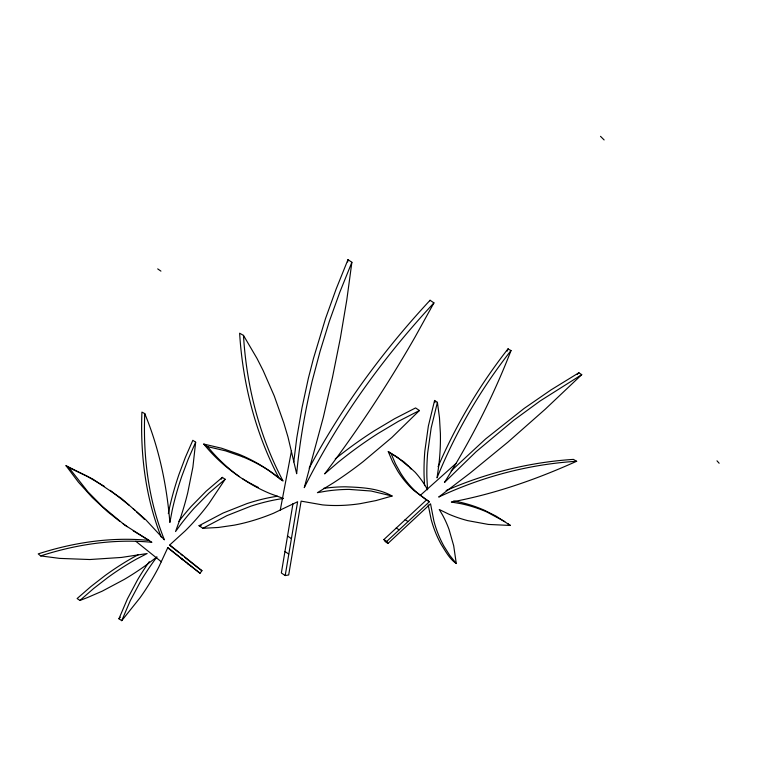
<?xml version="1.0" encoding="UTF-8"?>
<svg xmlns="http://www.w3.org/2000/svg" width="757" height="757" viewBox="0 0 757 757"><rect width="100%" height="100%" fill="white"/><g stroke="black" fill="none" stroke-linecap="round" stroke-linejoin="round"><path stroke-width="1.14" d="M168.328 513.606L169.36 508.43A247.17 163.02 -55.9 0 1 178.964 474.45L185.361 457.379L192.836 440.309L195.656 442.202L188.171 459.272L181.775 476.342A247.17 163.02 -55.9 0 0 172.18 510.322L169.871 522.453C166.777 485.237 159.112 448.163 144.757 413.596L141.919 412.101C140.244 454.437 145.533 497.5 161.222 537.054M144.757 413.596C143.016 456.376 148.381 499.923 164.383 539.836L145.656 519.633L121.442 498.456L92.979 479.19L66.02 465.697L78.406 482.152L92.259 497.481L107.56 511.685L119.871 521.431M195.656 442.202L192.884 467.164L187.793 492.476A247.265 165.878 -55.9 0 1 180.412 518.072L175.548 531.556L180.412 524.885A174.668 117.174 -55.9 0 1 194.114 508.24L209.036 493.015L225.141 479.276L222.331 477.383L206.226 491.132L191.294 506.348A174.668 117.174 -55.9 0 0 178.851 521.346M293.754 461.921L296.801 437.773L302.034 407.588L308.383 378.188L313.493 358.373L325.529 318.546L336.155 288.994L347.983 259.651L351.882 262.272L346.81 299.838L340.347 338.209L332.484 377.336L323.343 417.211L304.267 487.659C337.811 420.599 381.907 359.064 432.815 304.106L433.941 302.885L430.061 300.274L429.598 300.784C382.73 351.295 341.615 407.342 309.149 468.176M347.69 261.988L347.983 259.651M323.589 488.379A239.269 162.925 -54 0 1 345.362 486.808C361.136 487.385 378.178 488.104 392.098 496.015L375.945 500.585L360.162 503.67A239.411 164.515 -55 0 1 322.444 504.881L301.116 501.134L288.691 574.96L285.2 575.557L297.624 501.73L273.627 513.208A239.411 164.515 -55 0 1 234.008 525.197L218.366 527.468L202.876 528.301L199.025 525.708L223.06 513.057L246.981 503.594A239.269 162.925 -54 0 1 270.703 497.368L277.431 496.204M280.213 510.35L291.54 450.547M292.978 503.642L281.349 572.964L285.2 575.557M438.057 466.757C456.074 424.658 479.73 385.02 507.938 348.968L511.022 350.557L510.417 351.324C480.307 389.864 455.392 432.512 437.044 477.866L438.748 465.848A247.17 173.864 -52.5 0 0 440.385 433.345L439.467 417.646L437.404 402.346L434.594 400.453L428.358 426.059L424.838 451.087A247.265 173.183 -53.7 0 0 424.071 475.443L424.573 485.644M437.404 402.346L431.168 427.951L427.658 452.979A247.265 173.183 -53.7 0 0 426.882 477.336L427.563 489.788L427.222 489.136A174.886 122.492 -53.7 0 0 415.139 472.245L403.973 461.884L388.265 451.645L392.618 461.846L397.803 471.204A174.772 121.858 -54.8 0 0 414.268 490.791L429.342 501.768L386.742 541.416L383.931 539.523L426.532 499.885L429.342 501.768M225.141 479.276L208.894 503.632A174.772 119.19 -56 0 1 185.437 530.657L169.757 544.945L201.939 570.664L200.028 573.276L167.846 547.557L158.762 567.125A174.772 119.19 -56 0 1 139.96 597.888L121.745 620.664L118.934 618.772L127.403 598.919L137.537 579.862A174.668 117.174 -55.9 0 1 149.309 561.675M121.745 620.664L130.213 600.803L140.348 581.755A174.886 117.316 -55.9 0 1 156.349 557.767L157.002 556.906L145.846 565.337A247.265 165.878 -55.9 0 1 124.186 579.465L102.186 591.179L87.348 597.614L79.93 600.443L77.119 598.55L90.887 586.561L104.949 575.651A247.17 163.02 -55.9 0 1 133.752 557.133L138.247 554.739M507.19 351.153L508.184 348.646M511.022 350.557C493.242 396.592 470.58 440.659 444.454 482.493L476.096 451.73L513.814 420.192L540.233 400.898L581.736 374.668L578.897 372.756L551.011 389.902L524.081 408.477L485.578 438.975L451.153 470.911M351.882 262.272L339.761 292.334L329.333 321.356L320.079 351.314L312.215 380.922C304.995 411.467 299.592 442.457 296.659 473.721L287.982 436.997L283.799 422.936L274.261 395.968L263.152 370.552L256.992 358.43L243.48 335.389L239.628 333.203C242.723 383.61 255.506 433.676 279.182 478.405L282.068 480.345M429.796 300.747L430.061 300.274M433.941 302.885L415.091 336.988C387.877 384.48 357.758 430.326 324.621 473.901L338.228 462.224A338.587 228.377 -53.1 0 1 377.857 433.591L398.4 421.346L419.425 410.521L415.574 407.928L394.548 418.744L374.005 430.998A338.587 228.377 -53.1 0 0 335.256 458.922M221.233 479.19L222.331 477.383M118.934 618.772L120.306 617.192M419.425 410.521L391.833 437.508L363.133 461.638A338.72 230.639 -54 0 1 333.44 482.834L317.41 492.675L326.324 491.123A239.269 162.925 -54 0 1 349.214 489.401L371.157 491.028L392.098 496.015M577.288 374.327L578.897 372.756M581.736 374.668L545.182 409.263L507.928 442.116L470.078 473.116L438.71 497.046C481.944 476.721 528.944 464.249 576.654 461.268L573.399 459.395C529.588 462.186 486.363 472.974 446.147 490.527M383.931 539.523L385.133 541.558L387.944 543.441L430.544 503.802L433.903 521.053A174.772 121.858 -54.8 0 0 444.085 546.422L449.734 555.335L456.282 563.53L453.689 545.731L449.033 529.427A174.668 122.341 -53.7 0 0 442.343 514.684L439.259 509.508L448.683 514.107A247.265 173.183 -53.7 0 0 467.769 520.646L488.36 524.431L510.388 525.453L496.223 516.236L484.253 510.19A247.17 173.864 -52.5 0 0 458.392 501.844L453.642 500.954M420.296 495.362L456.074 463.398M79.93 600.443L93.707 588.454L107.768 577.553A247.17 163.02 -55.9 0 1 136.563 559.026L147.142 553.537L121.48 557.436L89.799 559.527L59.727 558.401L40.679 555.912L38.219 553.887C73.826 542.381 111.686 536.722 149.063 540.413L133.251 530.856M202.876 528.301L226.911 515.64L250.832 506.187A239.562 163.124 -54 0 1 282.314 498.617L283.468 498.466L270.183 493.63A338.72 230.639 -54 0 1 246.725 481.499C230.507 471.45 215.736 458.979 203.794 444.066L221.669 448.248L238.559 454.115A338.587 228.377 -53.1 0 1 269.208 470.75L277.715 477.184M576.654 461.268L575.812 461.628C535.975 479.56 494.387 494.037 451.371 502.042L461.202 503.736A247.17 173.864 -52.5 0 1 487.063 512.082L504.796 521.639M40.679 555.912C76.391 544.321 114.373 538.606 151.873 542.305L124.356 524.771L102.555 506.632L87.954 491.842L68.859 467.608L66.02 465.697M199.025 525.708L201.23 525.642M203.794 444.066L207.655 446.668L225.52 450.841L242.42 456.708M68.859 467.608L86.989 476.181L104.532 486.467M388.265 451.645L397.056 456.982L408.799 466.672M507.568 523.56L510.388 525.453M405.118 519.624L407.928 521.516M456.282 563.53C449.526 558.95 445.58 551.276 441.274 544.529A174.772 121.858 -54.8 0 1 431.093 519.16L428.178 504.872M396.242 527.96L399.053 529.853M287.405 535.956L291.256 538.539M284.869 551.456L288.72 554.039M199.129 568.772L201.939 570.664M181.018 558.448L183.828 560.341M187.802 563.87L190.613 565.753M200.028 573.276L167.647 547.756M157.702 268.886L160.929 271.12M425.065 498.967L417.088 492.675A174.772 121.858 -54.8 0 1 400.614 473.087L395.428 463.738L391.076 453.538M110.248 490.356L129.182 505.231M122.852 523.447L127.167 526.664M239.467 476.664C227.564 468.167 216.852 458.032 207.655 446.668M180.942 554.256L182.759 555.704M184.576 557.161L198.22 568.043M169.559 545.144L179.125 552.799M161.411 561.826L135.834 541.283M133.26 508.799L134.954 510.275M136.506 511.741L144.398 519.321M600.509 136.336L604.124 139.941M409.755 467.675L411.042 469.018M716.993 460.824L719.15 463.246M386.742 541.416L387.944 543.441M434.594 400.453L434.925 402.62M243.48 335.389L243.546 336.411C246.668 386.6 259.462 436.448 283.033 480.998L273.059 473.352A338.587 228.377 -53.1 0 0 242.42 456.708M258.251 487.404A338.72 230.639 -54 0 1 242.865 478.907"/></g></svg>
